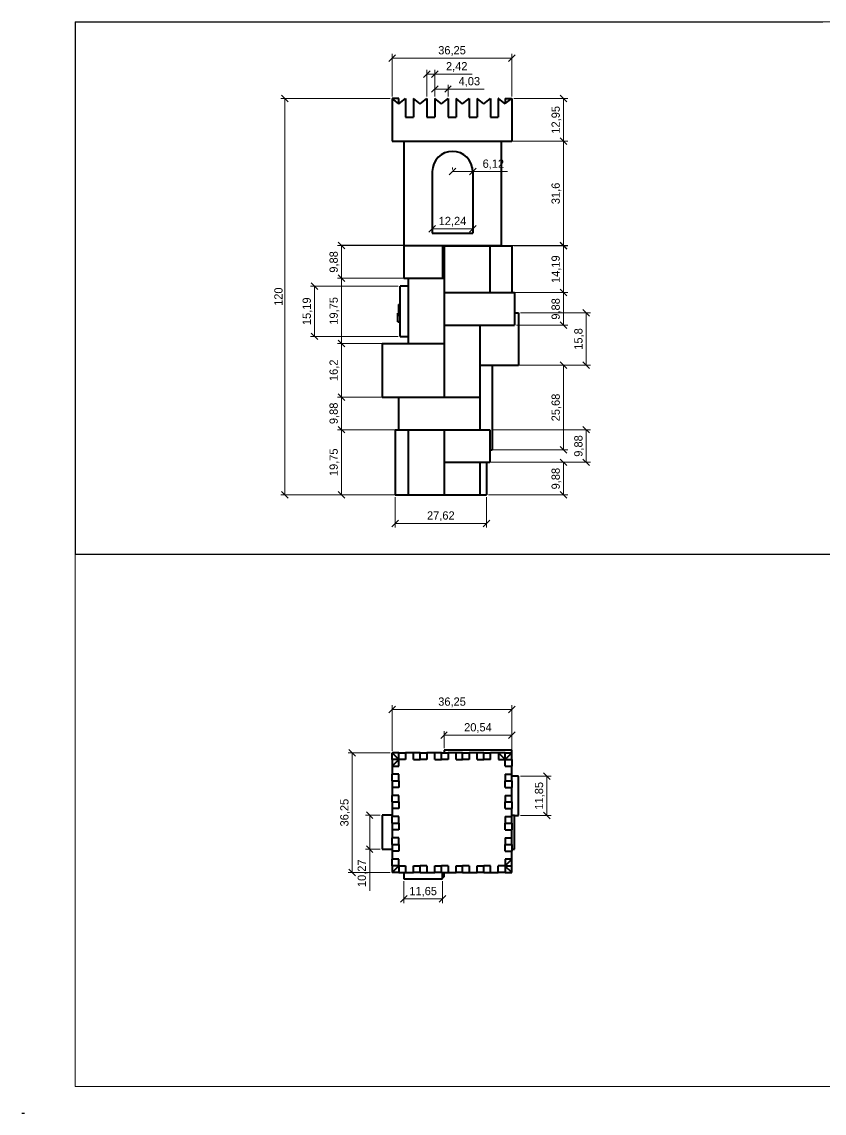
# Model space of a CAD drawing. Header units: millimetres. Extents: x 36 to 506, y 45 to 375.
# Drawn here: x 35.8 to 278.7, y 45.2 to 375.4 of the extents above; entities that cross this region are included whole.
import ezdxf

# ---------------------------------------------------------------- set-up
doc = ezdxf.new("R2010")
doc.units = ezdxf.units.MM
doc.layers.add('misure', color=2, linetype='Continuous', plot=False)
doc.layers.add('几何', color=7, linetype='Continuous')
doc.layers.add('边界', color=7, linetype='Continuous')
doc.dimstyles.new('副本 ISO-25', dxfattribs={"dimtxt": 2.5, "dimasz": 2, "dimexe": 1.25, "dimexo": 0.625, "dimgap": 0.7, "dimtad": 1, "dimrnd": 0.01, "dimtxsty": 'Standard', "dimblk": 'OBLIQUE', "dimcen": 2.5, "dimazin": 0, "dimtfac": 1, "dimtmove": 0, "dimatfit": 3, "dimfxl": 1, "dimfrac": 2, "dimlwd": 15, "dimlwe": 15, "dimarcsym": 0})

# ---------------------------------------------------------------- blocks, each defined once
blk = doc.blocks.new('_Oblique')
at = {"color": 0, "linetype": 'ByBlock', "lineweight": -2}
blk.add_line((-0.5, -0.5), (0.5, 0.5), dxfattribs=at)
blk = doc.blocks.new('*D9')
at = {"layer": 'Defpoints', "color": 0, "transparency": 16777216}
for p in [(184.15, 352.26), (184.15, 339.31), (199.79, 339.31)]:
    blk.add_point(p, dxfattribs=at)
at = {"layer": 'misure', "color": 0, "lineweight": 15, "transparency": 16777216}
for p, q in [((184.78, 352.26), (201.04, 352.26)), ((199.79, 352.26), (199.79, 339.31)), ((184.78, 339.31), (201.04, 339.31))]:
    blk.add_line(p, q, dxfattribs=at)
at = {"layer": 'misure', "color": 0, "lineweight": 15, "transparency": 16777216, "xscale": 2, "yscale": 2, "zscale": 2}
for p, rotation in [((199.79, 352.26), 90), ((199.79, 339.31), 270)]:
    blk.add_blockref('_Oblique', p, dxfattribs=dict(at, rotation=rotation))
at = {"layer": 'misure', "color": 0, "transparency": 16777216, "insert": (197.63, 345.78), "char_height": 2.5, "attachment_point": 5, "rotation": 90}
blk.add_mtext('12,95', dxfattribs=at)
blk = doc.blocks.new('*D10')
at = {"layer": 'Defpoints', "color": 0, "transparency": 16777216}
for p in [(180.89, 339.31), (180.89, 307.71), (199.79, 307.71)]:
    blk.add_point(p, dxfattribs=at)
at = {"layer": 'misure', "color": 0, "lineweight": 15, "transparency": 16777216}
for p, q in [((181.52, 339.31), (201.04, 339.31)), ((199.79, 339.31), (199.79, 307.71)), ((181.52, 307.71), (201.04, 307.71))]:
    blk.add_line(p, q, dxfattribs=at)
at = {"layer": 'misure', "color": 0, "lineweight": 15, "transparency": 16777216, "xscale": 2, "yscale": 2, "zscale": 2}
for p, rotation in [((199.79, 339.31), 90), ((199.79, 307.71), 270)]:
    blk.add_blockref('_Oblique', p, dxfattribs=dict(at, rotation=rotation))
at = {"layer": 'misure', "color": 0, "transparency": 16777216, "insert": (197.63, 323.51), "char_height": 2.5, "attachment_point": 5, "rotation": 90}
blk.add_mtext('31,6', dxfattribs=at)
blk = doc.blocks.new('*D11')
at = {"layer": 'Defpoints', "color": 0, "transparency": 16777216}
for p in [(184.15, 307.68), (184.15, 293.49), (199.79, 293.49)]:
    blk.add_point(p, dxfattribs=at)
at = {"layer": 'misure', "color": 0, "lineweight": 15, "transparency": 16777216}
for p, q in [((184.78, 307.68), (201.04, 307.68)), ((199.79, 307.68), (199.79, 293.49)), ((184.78, 293.49), (201.04, 293.49))]:
    blk.add_line(p, q, dxfattribs=at)
at = {"layer": 'misure', "color": 0, "lineweight": 15, "transparency": 16777216, "xscale": 2, "yscale": 2, "zscale": 2}
for p, rotation in [((199.79, 307.68), 90), ((199.79, 293.49), 270)]:
    blk.add_blockref('_Oblique', p, dxfattribs=dict(at, rotation=rotation))
at = {"layer": 'misure', "color": 0, "transparency": 16777216, "insert": (197.63, 300.58), "char_height": 2.5, "attachment_point": 5, "rotation": 90}
blk.add_mtext('14,19', dxfattribs=at)
blk = doc.blocks.new('*D13')
at = {"layer": 'Defpoints', "color": 0, "transparency": 16777216}
for p in [(184.94, 293.49), (184.94, 283.61), (199.79, 283.61)]:
    blk.add_point(p, dxfattribs=at)
at = {"layer": 'misure', "color": 0, "lineweight": 15, "transparency": 16777216}
for p, q in [((185.57, 293.49), (201.04, 293.49)), ((199.79, 293.49), (199.79, 283.61)), ((185.57, 283.61), (201.04, 283.61))]:
    blk.add_line(p, q, dxfattribs=at)
at = {"layer": 'misure', "color": 0, "lineweight": 15, "transparency": 16777216, "xscale": 2, "yscale": 2, "zscale": 2}
for p, rotation in [((199.79, 293.49), 90), ((199.79, 283.61), 270)]:
    blk.add_blockref('_Oblique', p, dxfattribs=dict(at, rotation=rotation))
at = {"layer": 'misure', "color": 0, "transparency": 16777216, "insert": (197.63, 288.55), "char_height": 2.5, "attachment_point": 5, "rotation": 90}
blk.add_mtext('9,88', dxfattribs=at)
blk = doc.blocks.new('*D14')
at = {"layer": 'Defpoints', "color": 0, "transparency": 16777216}
for p in [(186.13, 287.36), (186.13, 271.56), (206.67, 271.56)]:
    blk.add_point(p, dxfattribs=at)
at = {"layer": 'misure', "color": 0, "lineweight": 15, "transparency": 16777216}
for p, q in [((186.75, 287.36), (207.92, 287.36)), ((206.67, 287.36), (206.67, 271.56)), ((186.75, 271.56), (207.92, 271.56))]:
    blk.add_line(p, q, dxfattribs=at)
at = {"layer": 'misure', "color": 0, "lineweight": 15, "transparency": 16777216, "xscale": 2, "yscale": 2, "zscale": 2}
for p, rotation in [((206.67, 287.36), 90), ((206.67, 271.56), 270)]:
    blk.add_blockref('_Oblique', p, dxfattribs=dict(at, rotation=rotation))
at = {"layer": 'misure', "color": 0, "transparency": 16777216, "insert": (204.51, 279.46), "char_height": 2.5, "attachment_point": 5, "rotation": 90}
blk.add_mtext('15,8', dxfattribs=at)
blk = doc.blocks.new('*D15')
at = {"layer": 'Defpoints', "color": 0, "transparency": 16777216}
for p in [(178.23, 271.56), (177.44, 245.88), (199.79, 245.88)]:
    blk.add_point(p, dxfattribs=at)
at = {"layer": 'misure', "color": 0, "lineweight": 15, "transparency": 16777216}
for p, q in [((178.85, 271.56), (201.04, 271.56)), ((199.79, 271.56), (199.79, 245.88)), ((178.06, 245.88), (201.04, 245.88))]:
    blk.add_line(p, q, dxfattribs=at)
at = {"layer": 'misure', "color": 0, "lineweight": 15, "transparency": 16777216, "xscale": 2, "yscale": 2, "zscale": 2}
for p, rotation in [((199.79, 271.56), 90), ((199.79, 245.88), 270)]:
    blk.add_blockref('_Oblique', p, dxfattribs=dict(at, rotation=rotation))
at = {"layer": 'misure', "color": 0, "transparency": 16777216, "insert": (197.63, 258.72), "char_height": 2.5, "attachment_point": 5, "rotation": 90}
blk.add_mtext('25,68', dxfattribs=at)
blk = doc.blocks.new('*D16')
at = {"layer": 'Defpoints', "color": 0, "transparency": 16777216}
for p in [(177.44, 252.01), (177.44, 242.13), (206.67, 242.13)]:
    blk.add_point(p, dxfattribs=at)
at = {"layer": 'misure', "color": 0, "lineweight": 15, "transparency": 16777216}
for p, q in [((178.06, 252.01), (207.92, 252.01)), ((206.67, 252.01), (206.67, 242.13)), ((178.06, 242.13), (207.92, 242.13))]:
    blk.add_line(p, q, dxfattribs=at)
at = {"layer": 'misure', "color": 0, "lineweight": 15, "transparency": 16777216, "xscale": 2, "yscale": 2, "zscale": 2}
for p, rotation in [((206.67, 252.01), 90), ((206.67, 242.13), 270)]:
    blk.add_blockref('_Oblique', p, dxfattribs=dict(at, rotation=rotation))
at = {"layer": 'misure', "color": 0, "transparency": 16777216, "insert": (204.51, 247.07), "char_height": 2.5, "attachment_point": 5, "rotation": 90}
blk.add_mtext('9,88', dxfattribs=at)
blk = doc.blocks.new('*D17')
at = {"layer": 'Defpoints', "color": 0, "transparency": 16777216}
for p in [(176.45, 242.13), (176.45, 232.26), (199.79, 232.26)]:
    blk.add_point(p, dxfattribs=at)
at = {"layer": 'misure', "color": 0, "lineweight": 15, "transparency": 16777216}
for p, q in [((177.07, 242.13), (201.04, 242.13)), ((199.79, 242.13), (199.79, 232.26)), ((177.07, 232.26), (201.04, 232.26))]:
    blk.add_line(p, q, dxfattribs=at)
at = {"layer": 'misure', "color": 0, "lineweight": 15, "transparency": 16777216, "xscale": 2, "yscale": 2, "zscale": 2}
for p, rotation in [((199.79, 242.13), 90), ((199.79, 232.26), 270)]:
    blk.add_blockref('_Oblique', p, dxfattribs=dict(at, rotation=rotation))
at = {"layer": 'misure', "color": 0, "transparency": 16777216, "insert": (197.63, 237.19), "char_height": 2.5, "attachment_point": 5, "rotation": 90}
blk.add_mtext('9,88', dxfattribs=at)
blk = doc.blocks.new('*D19')
at = {"layer": 'Defpoints', "color": 0, "transparency": 16777216}
for p in [(148.83, 232.26), (176.45, 232.26), (176.45, 223.65)]:
    blk.add_point(p, dxfattribs=at)
at = {"layer": 'misure', "color": 0, "lineweight": 15, "transparency": 16777216}
for p, q in [((148.83, 231.63), (148.83, 222.4)), ((176.45, 231.63), (176.45, 222.4)), ((148.83, 223.65), (176.45, 223.65))]:
    blk.add_line(p, q, dxfattribs=at)
at = {"layer": 'misure', "color": 0, "lineweight": 15, "transparency": 16777216, "xscale": 2, "yscale": 2, "zscale": 2, "rotation": 180}
blk.add_blockref('_Oblique', (148.83, 223.65), dxfattribs=at)
at = {"layer": 'misure', "color": 0, "lineweight": 15, "transparency": 16777216, "xscale": 2, "yscale": 2, "zscale": 2}
blk.add_blockref('_Oblique', (176.45, 223.65), dxfattribs=at)
at = {"layer": 'misure', "color": 0, "transparency": 16777216, "insert": (162.64, 225.81), "char_height": 2.5, "attachment_point": 5}
blk.add_mtext('27,62', dxfattribs=at)
blk = doc.blocks.new('*D20')
at = {"layer": 'Defpoints', "color": 0, "transparency": 16777216}
for p in [(160.06, 311.44), (172.3, 312.78), (172.3, 311.44)]:
    blk.add_point(p, dxfattribs=at)
at = {"layer": 'misure', "color": 0, "lineweight": 15, "transparency": 16777216}
for p, q in [((160.06, 312.07), (160.06, 314.03)), ((172.3, 312.07), (172.3, 314.03)), ((160.06, 312.78), (172.3, 312.78))]:
    blk.add_line(p, q, dxfattribs=at)
at = {"layer": 'misure', "color": 0, "lineweight": 15, "transparency": 16777216, "xscale": 2, "yscale": 2, "zscale": 2, "rotation": 180}
blk.add_blockref('_Oblique', (160.06, 312.78), dxfattribs=at)
at = {"layer": 'misure', "color": 0, "lineweight": 15, "transparency": 16777216, "xscale": 2, "yscale": 2, "zscale": 2}
blk.add_blockref('_Oblique', (172.3, 312.78), dxfattribs=at)
at = {"layer": 'misure', "color": 0, "transparency": 16777216, "insert": (166.18, 314.94), "char_height": 2.5, "attachment_point": 5}
blk.add_mtext('12,24', dxfattribs=at)
blk = doc.blocks.new('*D21')
at = {"layer": 'Defpoints', "color": 0, "transparency": 16777216}
for p in [(166.18, 330.12), (172.3, 330.12), (172.3, 330.12)]:
    blk.add_point(p, dxfattribs=at)
at = {"layer": 'misure', "color": 0, "lineweight": 15, "transparency": 16777216}
for p, q in [((166.18, 330.75), (166.18, 331.37)), ((172.3, 330.75), (172.3, 331.37)), ((166.18, 330.12), (172.3, 330.12)), ((172.3, 330.12), (182.78, 330.12))]:
    blk.add_line(p, q, dxfattribs=at)
at = {"layer": 'misure', "color": 0, "lineweight": 15, "transparency": 16777216, "xscale": 2, "yscale": 2, "zscale": 2, "rotation": 180}
blk.add_blockref('_Oblique', (166.18, 330.12), dxfattribs=at)
at = {"layer": 'misure', "color": 0, "lineweight": 15, "transparency": 16777216, "xscale": 2, "yscale": 2, "zscale": 2}
blk.add_blockref('_Oblique', (172.3, 330.12), dxfattribs=at)
at = {"layer": 'misure', "color": 0, "transparency": 16777216, "insert": (178.54, 332.28), "char_height": 2.5, "attachment_point": 5}
blk.add_mtext('6,12', dxfattribs=at)
blk = doc.blocks.new('*D22')
at = {"layer": 'Defpoints', "color": 0, "transparency": 16777216}
for p in [(151.46, 307.71), (132.59, 297.83), (151.46, 297.83)]:
    blk.add_point(p, dxfattribs=at)
at = {"layer": 'misure', "color": 0, "lineweight": 15, "transparency": 16777216}
for p, q in [((150.84, 307.71), (131.34, 307.71)), ((132.59, 307.71), (132.59, 297.83)), ((150.84, 297.83), (131.34, 297.83))]:
    blk.add_line(p, q, dxfattribs=at)
at = {"layer": 'misure', "color": 0, "lineweight": 15, "transparency": 16777216, "xscale": 2, "yscale": 2, "zscale": 2}
for p, rotation in [((132.59, 307.71), 90), ((132.59, 297.83), 270)]:
    blk.add_blockref('_Oblique', p, dxfattribs=dict(at, rotation=rotation))
at = {"layer": 'misure', "color": 0, "transparency": 16777216, "insert": (130.43, 302.77), "char_height": 2.5, "attachment_point": 5, "rotation": 90}
blk.add_mtext('9,88', dxfattribs=at)
blk = doc.blocks.new('*D23')
at = {"layer": 'Defpoints', "color": 0, "transparency": 16777216}
for p in [(152.75, 297.83), (132.59, 278.08), (152.75, 278.08)]:
    blk.add_point(p, dxfattribs=at)
at = {"layer": 'misure', "color": 0, "lineweight": 15, "transparency": 16777216}
for p, q in [((152.12, 297.83), (131.34, 297.83)), ((132.59, 297.83), (132.59, 278.08)), ((152.12, 278.08), (131.34, 278.08))]:
    blk.add_line(p, q, dxfattribs=at)
at = {"layer": 'misure', "color": 0, "lineweight": 15, "transparency": 16777216, "xscale": 2, "yscale": 2, "zscale": 2}
for p, rotation in [((132.59, 297.83), 90), ((132.59, 278.08), 270)]:
    blk.add_blockref('_Oblique', p, dxfattribs=dict(at, rotation=rotation))
at = {"layer": 'misure', "color": 0, "transparency": 16777216, "insert": (130.43, 287.96), "char_height": 2.5, "attachment_point": 5, "rotation": 90}
blk.add_mtext('19,75', dxfattribs=at)
blk = doc.blocks.new('*D24')
at = {"layer": 'Defpoints', "color": 0, "transparency": 16777216}
for p in [(150.38, 295.44), (124.44, 280.25), (150.38, 280.25)]:
    blk.add_point(p, dxfattribs=at)
at = {"layer": 'misure', "color": 0, "lineweight": 15, "transparency": 16777216}
for p, q in [((149.75, 295.44), (123.19, 295.44)), ((124.44, 295.44), (124.44, 280.25)), ((149.75, 280.25), (123.19, 280.25))]:
    blk.add_line(p, q, dxfattribs=at)
at = {"layer": 'misure', "color": 0, "lineweight": 15, "transparency": 16777216, "xscale": 2, "yscale": 2, "zscale": 2}
for p, rotation in [((124.44, 295.44), 90), ((124.44, 280.25), 270)]:
    blk.add_blockref('_Oblique', p, dxfattribs=dict(at, rotation=rotation))
at = {"layer": 'misure', "color": 0, "transparency": 16777216, "insert": (122.28, 287.85), "char_height": 2.5, "attachment_point": 5, "rotation": 90}
blk.add_mtext('15,19', dxfattribs=at)
blk = doc.blocks.new('*D25')
at = {"layer": 'Defpoints', "color": 0, "transparency": 16777216}
for p in [(144.88, 278.08), (132.59, 261.88), (144.88, 261.88)]:
    blk.add_point(p, dxfattribs=at)
at = {"layer": 'misure', "color": 0, "lineweight": 15, "transparency": 16777216}
for p, q in [((144.25, 278.08), (131.34, 278.08)), ((132.59, 278.08), (132.59, 261.88)), ((144.25, 261.88), (131.34, 261.88))]:
    blk.add_line(p, q, dxfattribs=at)
at = {"layer": 'misure', "color": 0, "lineweight": 15, "transparency": 16777216, "xscale": 2, "yscale": 2, "zscale": 2}
for p, rotation in [((132.59, 278.08), 90), ((132.59, 261.88), 270)]:
    blk.add_blockref('_Oblique', p, dxfattribs=dict(at, rotation=rotation))
at = {"layer": 'misure', "color": 0, "transparency": 16777216, "insert": (130.43, 269.98), "char_height": 2.5, "attachment_point": 5, "rotation": 90}
blk.add_mtext('16,2', dxfattribs=at)
blk = doc.blocks.new('*D26')
at = {"layer": 'Defpoints', "color": 0, "transparency": 16777216}
for p in [(149.78, 261.88), (132.59, 252.01), (149.78, 252.01)]:
    blk.add_point(p, dxfattribs=at)
at = {"layer": 'misure', "color": 0, "lineweight": 15, "transparency": 16777216}
for p, q in [((149.16, 261.88), (131.34, 261.88)), ((132.59, 261.88), (132.59, 252.01)), ((149.16, 252.01), (131.34, 252.01))]:
    blk.add_line(p, q, dxfattribs=at)
at = {"layer": 'misure', "color": 0, "lineweight": 15, "transparency": 16777216, "xscale": 2, "yscale": 2, "zscale": 2}
for p, rotation in [((132.59, 261.88), 90), ((132.59, 252.01), 270)]:
    blk.add_blockref('_Oblique', p, dxfattribs=dict(at, rotation=rotation))
at = {"layer": 'misure', "color": 0, "transparency": 16777216, "insert": (130.43, 256.95), "char_height": 2.5, "attachment_point": 5, "rotation": 90}
blk.add_mtext('9,88', dxfattribs=at)
blk = doc.blocks.new('*D27')
at = {"layer": 'Defpoints', "color": 0, "transparency": 16777216}
for p in [(149.78, 252.01), (132.59, 232.26), (149.78, 232.26)]:
    blk.add_point(p, dxfattribs=at)
at = {"layer": 'misure', "color": 0, "lineweight": 15, "transparency": 16777216}
for p, q in [((149.16, 252.01), (131.34, 252.01)), ((132.59, 252.01), (132.59, 232.26)), ((149.16, 232.26), (131.34, 232.26))]:
    blk.add_line(p, q, dxfattribs=at)
at = {"layer": 'misure', "color": 0, "lineweight": 15, "transparency": 16777216, "xscale": 2, "yscale": 2, "zscale": 2}
for p, rotation in [((132.59, 252.01), 90), ((132.59, 232.26), 270)]:
    blk.add_blockref('_Oblique', p, dxfattribs=dict(at, rotation=rotation))
at = {"layer": 'misure', "color": 0, "transparency": 16777216, "insert": (130.43, 242.13), "char_height": 2.5, "attachment_point": 5, "rotation": 90}
blk.add_mtext('19,75', dxfattribs=at)
blk = doc.blocks.new('*D28')
at = {"layer": 'Defpoints', "color": 0, "transparency": 16777216}
for p in [(147.9, 352.26), (115.46, 232.26), (147.9, 232.26)]:
    blk.add_point(p, dxfattribs=at)
at = {"layer": 'misure', "color": 0, "lineweight": 15, "transparency": 16777216}
for p, q in [((147.28, 352.26), (114.21, 352.26)), ((115.46, 352.26), (115.46, 232.26)), ((147.28, 232.26), (114.21, 232.26))]:
    blk.add_line(p, q, dxfattribs=at)
at = {"layer": 'misure', "color": 0, "lineweight": 15, "transparency": 16777216, "xscale": 2, "yscale": 2, "zscale": 2}
for p, rotation in [((115.46, 352.26), 90), ((115.46, 232.26), 270)]:
    blk.add_blockref('_Oblique', p, dxfattribs=dict(at, rotation=rotation))
at = {"layer": 'misure', "color": 0, "transparency": 16777216, "insert": (113.51, 292.26), "char_height": 2.5, "attachment_point": 5, "rotation": 90}
blk.add_mtext('120', dxfattribs=at)
blk = doc.blocks.new('*D29')
at = {"layer": 'Defpoints', "color": 0, "transparency": 16777216}
for p in [(184.15, 364.45), (147.9, 352.26), (184.15, 352.26)]:
    blk.add_point(p, dxfattribs=at)
at = {"layer": 'misure', "color": 0, "lineweight": 15, "transparency": 16777216}
for p, q in [((147.9, 352.88), (147.9, 365.7)), ((147.9, 364.45), (184.15, 364.45)), ((184.15, 352.88), (184.15, 365.7))]:
    blk.add_line(p, q, dxfattribs=at)
at = {"layer": 'misure', "color": 0, "lineweight": 15, "transparency": 16777216, "xscale": 2, "yscale": 2, "zscale": 2, "rotation": 180}
blk.add_blockref('_Oblique', (147.9, 364.45), dxfattribs=at)
at = {"layer": 'misure', "color": 0, "lineweight": 15, "transparency": 16777216, "xscale": 2, "yscale": 2, "zscale": 2}
blk.add_blockref('_Oblique', (184.15, 364.45), dxfattribs=at)
at = {"layer": 'misure', "color": 0, "transparency": 16777216, "insert": (166.03, 366.61), "char_height": 2.5, "attachment_point": 5}
blk.add_mtext('36,25', dxfattribs=at)
blk = doc.blocks.new('*D30')
at = {"layer": 'Defpoints', "color": 0, "transparency": 16777216}
for p in [(160.79, 359.61), (158.37, 352.26), (160.79, 352.26)]:
    blk.add_point(p, dxfattribs=at)
at = {"layer": 'misure', "color": 0, "lineweight": 15, "transparency": 16777216}
for p, q in [((158.37, 352.88), (158.37, 360.86)), ((160.79, 352.88), (160.79, 360.86)), ((158.37, 359.61), (160.79, 359.61)), ((160.79, 359.61), (172.11, 359.61))]:
    blk.add_line(p, q, dxfattribs=at)
at = {"layer": 'misure', "color": 0, "lineweight": 15, "transparency": 16777216, "xscale": 2, "yscale": 2, "zscale": 2, "rotation": 180}
blk.add_blockref('_Oblique', (158.37, 359.61), dxfattribs=at)
at = {"layer": 'misure', "color": 0, "lineweight": 15, "transparency": 16777216, "xscale": 2, "yscale": 2, "zscale": 2}
blk.add_blockref('_Oblique', (160.79, 359.61), dxfattribs=at)
at = {"layer": 'misure', "color": 0, "transparency": 16777216, "insert": (167.45, 361.77), "char_height": 2.5, "attachment_point": 5}
blk.add_mtext('2,42', dxfattribs=at)
blk = doc.blocks.new('*D31')
at = {"layer": 'Defpoints', "color": 0, "transparency": 16777216}
for p in [(164.82, 355.1), (160.79, 352.26), (164.82, 352.26)]:
    blk.add_point(p, dxfattribs=at)
at = {"layer": 'misure', "color": 0, "lineweight": 15, "transparency": 16777216}
for p, q in [((160.79, 352.88), (160.79, 356.35)), ((160.79, 355.1), (164.82, 355.1)), ((164.82, 352.88), (164.82, 356.35)), ((164.82, 355.1), (175.72, 355.1))]:
    blk.add_line(p, q, dxfattribs=at)
at = {"layer": 'misure', "color": 0, "lineweight": 15, "transparency": 16777216, "xscale": 2, "yscale": 2, "zscale": 2, "rotation": 180}
blk.add_blockref('_Oblique', (160.79, 355.1), dxfattribs=at)
at = {"layer": 'misure', "color": 0, "lineweight": 15, "transparency": 16777216, "xscale": 2, "yscale": 2, "zscale": 2}
blk.add_blockref('_Oblique', (164.82, 355.1), dxfattribs=at)
at = {"layer": 'misure', "color": 0, "transparency": 16777216, "insert": (171.27, 357.25), "char_height": 2.5, "attachment_point": 5}
blk.add_mtext('4,03', dxfattribs=at)
blk = doc.blocks.new('*D47')
at = {"layer": 'Defpoints', "color": 0, "transparency": 16777216}
for p in [(184.15, 167.34), (147.9, 154.24), (184.15, 154.24)]:
    blk.add_point(p, dxfattribs=at)
at = {"layer": 'misure', "color": 0, "lineweight": 15, "transparency": 16777216}
for p, q in [((147.9, 154.86), (147.9, 168.59)), ((184.15, 154.86), (184.15, 168.59)), ((147.9, 167.34), (184.15, 167.34))]:
    blk.add_line(p, q, dxfattribs=at)
at = {"layer": 'misure', "color": 0, "lineweight": 15, "transparency": 16777216, "xscale": 2, "yscale": 2, "zscale": 2, "rotation": 180}
blk.add_blockref('_Oblique', (147.9, 167.34), dxfattribs=at)
at = {"layer": 'misure', "color": 0, "lineweight": 15, "transparency": 16777216, "xscale": 2, "yscale": 2, "zscale": 2}
blk.add_blockref('_Oblique', (184.15, 167.34), dxfattribs=at)
at = {"layer": 'misure', "color": 0, "transparency": 16777216, "insert": (166.03, 169.49), "char_height": 2.5, "attachment_point": 5}
blk.add_mtext('36,25', dxfattribs=at)
blk = doc.blocks.new('*D48')
at = {"layer": 'Defpoints', "color": 0, "transparency": 16777216}
for p in [(184.15, 159.56), (163.61, 155.04), (184.15, 155.04)]:
    blk.add_point(p, dxfattribs=at)
at = {"layer": 'misure', "color": 0, "lineweight": 15, "transparency": 16777216}
for p, q in [((163.61, 155.67), (163.61, 160.81)), ((163.61, 159.56), (184.15, 159.56)), ((184.15, 155.67), (184.15, 160.81))]:
    blk.add_line(p, q, dxfattribs=at)
at = {"layer": 'misure', "color": 0, "lineweight": 15, "transparency": 16777216, "xscale": 2, "yscale": 2, "zscale": 2, "rotation": 180}
blk.add_blockref('_Oblique', (163.61, 159.56), dxfattribs=at)
at = {"layer": 'misure', "color": 0, "lineweight": 15, "transparency": 16777216, "xscale": 2, "yscale": 2, "zscale": 2}
blk.add_blockref('_Oblique', (184.15, 159.56), dxfattribs=at)
at = {"layer": 'misure', "color": 0, "transparency": 16777216, "insert": (173.88, 161.72), "char_height": 2.5, "attachment_point": 5}
blk.add_mtext('20,54', dxfattribs=at)
blk = doc.blocks.new('*D49')
at = {"layer": 'Defpoints', "color": 0, "transparency": 16777216}
for p in [(147.9, 154.24), (135.82, 117.99), (147.9, 117.99)]:
    blk.add_point(p, dxfattribs=at)
at = {"layer": 'misure', "color": 0, "lineweight": 15, "transparency": 16777216}
for p, q in [((147.28, 154.24), (134.57, 154.24)), ((135.82, 154.24), (135.82, 117.99)), ((147.28, 117.99), (134.57, 117.99))]:
    blk.add_line(p, q, dxfattribs=at)
at = {"layer": 'misure', "color": 0, "lineweight": 15, "transparency": 16777216, "xscale": 2, "yscale": 2, "zscale": 2}
for p, rotation in [((135.82, 154.24), 90), ((135.82, 117.99), 270)]:
    blk.add_blockref('_Oblique', p, dxfattribs=dict(at, rotation=rotation))
at = {"layer": 'misure', "color": 0, "transparency": 16777216, "insert": (133.67, 136.11), "char_height": 2.5, "attachment_point": 5, "rotation": 90}
blk.add_mtext('36,25', dxfattribs=at)
blk = doc.blocks.new('*D50')
at = {"layer": 'Defpoints', "color": 0, "transparency": 16777216}
for p in [(144.88, 135.32), (141.11, 125.05), (144.88, 125.05)]:
    blk.add_point(p, dxfattribs=at)
at = {"layer": 'misure', "color": 0, "lineweight": 15, "transparency": 16777216}
for p, q in [((144.25, 135.32), (139.86, 135.32)), ((141.11, 135.32), (141.11, 125.05)), ((144.25, 125.05), (139.86, 125.05)), ((141.11, 125.05), (141.11, 112.49))]:
    blk.add_line(p, q, dxfattribs=at)
at = {"layer": 'misure', "color": 0, "lineweight": 15, "transparency": 16777216, "xscale": 2, "yscale": 2, "zscale": 2}
for p, rotation in [((141.11, 135.32), 90), ((141.11, 125.05), 270)]:
    blk.add_blockref('_Oblique', p, dxfattribs=dict(at, rotation=rotation))
at = {"layer": 'misure', "color": 0, "transparency": 16777216, "insert": (138.95, 117.77), "char_height": 2.5, "attachment_point": 5, "rotation": 90}
blk.add_mtext('10,27', dxfattribs=at)
blk = doc.blocks.new('*D51')
at = {"layer": 'Defpoints', "color": 0, "transparency": 16777216}
for p in [(151.46, 116.03), (163.12, 116.03), (163.12, 109.99)]:
    blk.add_point(p, dxfattribs=at)
at = {"layer": 'misure', "color": 0, "lineweight": 15, "transparency": 16777216}
for p, q in [((151.46, 115.41), (151.46, 108.74)), ((163.12, 115.41), (163.12, 108.74)), ((151.46, 109.99), (163.12, 109.99))]:
    blk.add_line(p, q, dxfattribs=at)
at = {"layer": 'misure', "color": 0, "lineweight": 15, "transparency": 16777216, "xscale": 2, "yscale": 2, "zscale": 2, "rotation": 180}
blk.add_blockref('_Oblique', (151.46, 109.99), dxfattribs=at)
at = {"layer": 'misure', "color": 0, "lineweight": 15, "transparency": 16777216, "xscale": 2, "yscale": 2, "zscale": 2}
blk.add_blockref('_Oblique', (163.12, 109.99), dxfattribs=at)
at = {"layer": 'misure', "color": 0, "transparency": 16777216, "insert": (157.29, 112.15), "char_height": 2.5, "attachment_point": 5}
blk.add_mtext('11,65', dxfattribs=at)
blk = doc.blocks.new('*D52')
at = {"layer": 'Defpoints', "color": 0, "transparency": 16777216}
for p in [(186.13, 147.14), (186.13, 135.29), (194.75, 135.29)]:
    blk.add_point(p, dxfattribs=at)
at = {"layer": 'misure', "color": 0, "lineweight": 15, "transparency": 16777216}
for p, q in [((186.75, 147.14), (196, 147.14)), ((194.75, 147.14), (194.75, 135.29)), ((186.75, 135.29), (196, 135.29))]:
    blk.add_line(p, q, dxfattribs=at)
at = {"layer": 'misure', "color": 0, "lineweight": 15, "transparency": 16777216, "xscale": 2, "yscale": 2, "zscale": 2}
for p, rotation in [((194.75, 147.14), 90), ((194.75, 135.29), 270)]:
    blk.add_blockref('_Oblique', p, dxfattribs=dict(at, rotation=rotation))
at = {"layer": 'misure', "color": 0, "transparency": 16777216, "insert": (192.59, 141.22), "char_height": 2.5, "attachment_point": 5, "rotation": 90}
blk.add_mtext('11,85', dxfattribs=at)

msp = doc.modelspace()

# ---------------------------------------------------------------- linework, layer by layer
msp.add_open_spline([(35.81, 45.165), (36.079, 45.165), (36.347, 45.165), (36.616, 45.165)], degree=3)
at = {"layer": 'misure'}
msp.add_line((151.463, 307.707), (132.593, 307.707), dxfattribs=at)
at = {"layer": '几何', "linetype": 'Continuous', "lineweight": 40}
for p, q in [((147.903, 352.256), (147.903, 339.309)), ((149.916, 352.256), (147.903, 352.256)), ((149.916, 350.645), (147.903, 352.256)), ((149.916, 350.645), (151.93, 352.256)), ((149.916, 350.645), (149.916, 352.256)), ((151.93, 352.256), (151.93, 346.617)), ((156.361, 350.645), (154.347, 352.256)), ((154.347, 352.256), (154.347, 346.617)), ((156.361, 350.645), (158.375, 352.256)), ((158.375, 352.256), (158.375, 346.617)), ((160.791, 352.256), (160.791, 346.617)), ((162.805, 350.645), (160.791, 352.256)), ((162.805, 350.645), (164.819, 352.256)), ((164.819, 352.256), (164.819, 346.617)), ((167.236, 352.256), (167.236, 346.617)), ((169.249, 350.645), (167.236, 352.256)), ((169.249, 350.645), (171.263, 352.256)), ((171.263, 352.256), (171.263, 346.617)), ((175.694, 350.645), (173.68, 352.256)), ((173.68, 352.256), (173.68, 346.617)), ((175.694, 350.645), (177.708, 352.256)), ((177.708, 352.256), (177.708, 346.617)), ((180.124, 352.193), (180.044, 352.256)), ((180.044, 352.256), (180.044, 346.617)), ((180.124, 352.256), (180.124, 352.193)), ((182.118, 350.661), (180.124, 352.256)), ((182.098, 350.645), (180.124, 352.193)), ((182.098, 350.645), (182.118, 350.661)), ((182.118, 350.661), (182.138, 350.676)), ((182.138, 350.676), (184.152, 352.256)), ((182.138, 352.256), (182.138, 350.676)), ((182.138, 352.256), (184.152, 352.256)), ((184.152, 352.256), (184.152, 339.309)), ((151.93, 346.617), (154.347, 346.617)), ((158.375, 346.617), (160.791, 346.617)), ((164.819, 346.617), (167.236, 346.617)), ((171.263, 346.617), (173.68, 346.617)), ((177.708, 346.617), (180.044, 346.617)), ((147.903, 339.309), (151.463, 339.309)), ((151.463, 339.309), (180.893, 339.309)), ((151.463, 339.309), (151.463, 307.707)), ((180.893, 339.309), (180.893, 307.707)), ((180.893, 339.309), (184.152, 339.309)), ((160.057, 330.122), (160.057, 311.441)), ((172.299, 330.122), (172.299, 311.441)), ((160.057, 311.441), (172.299, 311.441)), ((151.463, 307.707), (163.116, 307.707)), ((151.463, 307.707), (151.463, 297.831)), ((163.116, 307.707), (163.116, 297.831)), ((163.116, 307.707), (180.893, 307.707)), ((163.61, 307.678), (163.61, 307.634)), ((163.61, 307.678), (184.152, 307.678)), ((163.61, 307.634), (177.436, 307.634)), ((163.61, 307.634), (163.61, 297.831)), ((177.436, 307.634), (177.436, 293.486)), ((184.152, 307.678), (184.152, 293.486)), ((151.463, 297.831), (152.747, 297.831)), ((152.747, 297.831), (152.747, 295.445)), ((152.747, 297.831), (163.116, 297.831)), ((163.116, 297.831), (163.61, 297.831)), ((163.61, 297.831), (163.61, 293.486)), ((152.747, 295.445), (150.377, 295.445)), ((150.377, 289.93), (150.377, 295.445)), ((152.747, 295.445), (152.747, 280.252)), ((163.61, 293.486), (177.436, 293.486)), ((163.61, 293.486), (163.61, 283.61)), ((177.436, 293.486), (184.152, 293.486)), ((184.152, 293.486), (184.942, 293.486)), ((184.942, 293.486), (184.942, 287.363)), ((149.784, 289.93), (150.377, 289.93)), ((149.784, 289.93), (149.784, 289.833)), ((149.784, 289.833), (149.784, 287.266)), ((149.784, 289.833), (150.377, 289.833)), ((150.377, 289.834), (150.377, 289.93)), ((150.377, 287.266), (150.377, 289.834)), ((184.942, 287.363), (184.942, 283.61)), ((184.942, 287.363), (186.127, 287.363)), ((186.127, 287.363), (186.127, 271.561)), ((149.587, 286.706), (149.587, 287.264)), ((150.377, 287.264), (149.587, 287.264)), ((149.587, 284.73), (149.587, 286.706)), ((149.587, 286.706), (150.377, 286.706)), ((149.587, 284.597), (149.587, 284.73)), ((149.587, 284.73), (150.377, 284.73)), ((149.587, 284.597), (150.377, 284.597)), ((149.784, 287.266), (150.377, 287.266)), ((150.377, 287.264), (150.377, 287.266)), ((150.377, 286.706), (150.377, 287.264)), ((150.377, 284.73), (150.377, 286.706)), ((150.377, 284.597), (150.377, 284.73)), ((150.377, 280.252), (150.377, 284.597)), ((163.61, 283.61), (174.474, 283.61)), ((163.61, 283.61), (163.61, 261.883)), ((174.474, 283.61), (184.942, 283.61)), ((174.474, 283.61), (174.474, 261.883)), ((144.877, 278.079), (152.747, 278.079)), ((144.877, 278.079), (144.877, 261.883)), ((150.377, 280.252), (152.747, 280.252)), ((152.747, 280.252), (152.747, 278.079)), ((152.747, 278.079), (163.61, 278.079)), ((174.474, 271.561), (178.226, 271.561)), ((174.474, 271.561), (178.226, 271.561)), ((178.226, 271.561), (186.127, 271.561)), ((178.226, 271.561), (178.226, 245.884)), ((144.877, 261.883), (149.784, 261.883)), ((149.784, 261.883), (149.784, 252.007)), ((149.784, 261.883), (163.61, 261.883)), ((163.61, 261.883), (174.474, 261.883)), ((174.474, 261.883), (174.474, 252.007)), ((148.828, 252.007), (148.828, 232.256)), ((148.828, 252.007), (149.784, 252.007)), ((149.784, 252.007), (152.747, 252.007)), ((152.747, 252.007), (163.61, 252.007)), ((152.747, 252.007), (152.747, 232.256)), ((163.61, 252.007), (177.436, 252.007)), ((163.61, 252.007), (163.61, 232.256)), ((177.436, 252.007), (177.436, 245.884)), ((177.436, 245.884), (177.436, 242.132)), ((177.436, 245.884), (178.226, 245.884)), ((163.61, 242.132), (176.449, 242.132)), ((174.474, 242.132), (174.474, 232.256)), ((176.449, 242.132), (176.449, 232.256)), ((176.449, 242.132), (177.436, 242.132)), ((148.828, 232.256), (152.747, 232.256)), ((152.747, 232.256), (163.61, 232.256)), ((163.61, 232.256), (174.474, 232.256)), ((174.474, 232.256), (176.449, 232.256)), ((149.916, 154.238), (147.903, 154.238)), ((149.916, 152.225), (147.903, 154.238)), ((147.903, 152.225), (147.903, 154.238)), ((149.916, 152.225), (147.903, 150.211)), ((149.916, 152.225), (147.903, 152.225)), ((147.903, 152.225), (147.903, 150.211)), ((149.916, 152.225), (149.916, 154.238)), ((149.916, 154.238), (151.93, 154.238)), ((149.916, 150.211), (149.916, 152.225)), ((151.93, 152.225), (149.916, 152.225)), ((151.93, 154.238), (151.93, 152.225)), ((154.347, 154.238), (151.93, 154.238)), ((154.347, 152.225), (154.347, 154.238)), ((156.361, 154.238), (154.347, 154.238)), ((154.347, 152.225), (156.361, 152.225)), ((156.361, 152.225), (156.361, 154.238)), ((156.361, 154.238), (158.375, 154.238)), ((158.375, 152.225), (156.361, 152.225)), ((160.791, 154.238), (158.375, 154.238)), ((158.375, 154.238), (158.375, 152.225)), ((160.791, 152.225), (160.791, 154.238)), ((162.805, 154.238), (160.791, 154.238)), ((160.791, 152.225), (162.805, 152.225)), ((162.805, 152.225), (162.805, 154.238)), ((162.805, 154.238), (163.61, 154.238)), ((164.819, 152.225), (162.805, 152.225)), ((184.152, 155.044), (163.61, 155.044)), ((163.61, 155.044), (163.61, 154.238)), ((163.61, 154.238), (164.819, 154.238)), ((164.819, 154.238), (164.819, 152.225)), ((167.236, 154.238), (164.819, 154.238)), ((167.236, 152.225), (167.236, 154.238)), ((169.249, 154.238), (167.236, 154.238)), ((167.236, 152.225), (169.249, 152.225)), ((169.249, 154.238), (171.263, 154.238)), ((169.249, 152.225), (169.249, 154.238)), ((171.263, 152.225), (169.249, 152.225)), ((171.263, 154.238), (171.263, 152.225)), ((173.68, 154.238), (171.263, 154.238)), ((175.694, 154.238), (173.68, 154.238)), ((173.68, 152.225), (173.68, 154.238)), ((173.68, 152.225), (175.694, 152.225)), ((175.694, 152.225), (175.694, 154.238)), ((175.694, 154.238), (177.708, 154.238)), ((177.708, 152.225), (175.694, 152.225)), ((180.124, 154.238), (177.708, 154.238)), ((177.708, 152.225), (177.708, 154.238)), ((182.138, 154.238), (180.124, 154.238)), ((182.138, 152.225), (180.124, 154.238)), ((180.124, 154.238), (180.124, 152.225)), ((180.124, 152.225), (182.138, 152.225)), ((182.138, 152.225), (182.138, 154.238)), ((182.138, 154.238), (184.152, 154.238)), ((182.138, 152.225), (184.152, 154.238)), ((182.138, 152.225), (184.152, 152.225)), ((182.138, 150.211), (182.138, 152.225)), ((184.152, 154.238), (184.152, 155.044)), ((184.152, 152.225), (184.152, 154.238)), ((184.152, 152.225), (184.152, 150.211)), ((147.903, 150.211), (147.903, 147.794)), ((147.903, 150.211), (149.916, 150.211)), ((182.138, 150.211), (184.152, 150.211)), ((184.152, 147.794), (184.152, 150.211)), ((149.916, 147.794), (147.903, 147.794)), ((147.903, 145.78), (147.903, 147.794)), ((147.903, 145.78), (149.916, 145.78)), ((147.903, 145.78), (147.903, 143.766)), ((149.916, 145.78), (149.916, 147.794)), ((149.916, 145.78), (149.916, 143.766)), ((182.138, 147.794), (182.138, 145.78)), ((182.138, 147.794), (184.152, 147.794)), ((182.138, 145.78), (184.152, 145.78)), ((182.138, 143.766), (182.138, 145.78)), ((184.152, 147.143), (184.152, 147.794)), ((186.127, 147.143), (184.152, 147.143)), ((184.152, 145.78), (184.152, 147.143)), ((184.152, 145.78), (184.152, 143.766)), ((186.127, 135.292), (186.127, 147.143)), ((149.916, 143.766), (147.903, 143.766)), ((147.903, 143.766), (147.903, 141.35)), ((182.138, 143.766), (184.152, 143.766)), ((184.152, 141.35), (184.152, 143.766)), ((149.916, 141.35), (147.903, 141.35)), ((147.903, 139.336), (147.903, 141.35)), ((147.903, 139.336), (149.916, 139.336)), ((147.903, 139.336), (147.903, 137.322)), ((149.916, 139.336), (149.916, 141.35)), ((149.916, 139.336), (149.916, 137.322)), ((182.138, 141.35), (182.138, 139.336)), ((182.138, 141.35), (184.152, 141.35)), ((182.138, 139.336), (184.152, 139.336)), ((182.138, 137.322), (182.138, 139.336)), ((184.152, 139.336), (184.152, 141.35)), ((184.152, 139.336), (184.152, 137.322)), ((149.916, 137.322), (147.903, 137.322)), ((147.903, 137.322), (147.903, 135.324)), ((182.138, 137.322), (184.152, 137.322)), ((184.152, 134.906), (184.152, 137.322)), ((144.877, 135.324), (144.877, 125.053)), ((147.903, 135.324), (144.877, 135.324)), ((147.903, 135.324), (147.903, 134.906)), ((147.903, 132.892), (147.903, 134.906)), ((149.916, 134.906), (147.903, 134.906)), ((147.903, 132.892), (147.903, 130.878)), ((147.903, 132.892), (149.916, 132.892)), ((149.916, 132.892), (149.916, 134.906)), ((149.916, 132.892), (149.916, 130.878)), ((182.138, 134.906), (182.138, 132.892)), ((182.138, 134.906), (184.152, 134.906)), ((182.138, 132.892), (184.152, 132.892)), ((182.138, 130.878), (182.138, 132.892)), ((184.942, 135.292), (184.152, 135.292)), ((184.152, 132.892), (184.152, 134.906)), ((184.152, 132.892), (184.152, 130.878)), ((184.942, 135.292), (186.127, 135.292)), ((184.942, 125.022), (184.942, 135.292)), ((149.916, 130.878), (147.903, 130.878)), ((147.903, 130.878), (147.903, 128.461)), ((182.138, 130.878), (184.152, 130.878)), ((184.152, 128.461), (184.152, 130.878)), ((149.916, 128.461), (147.903, 128.461)), ((147.903, 126.447), (147.903, 128.461)), ((147.903, 126.447), (147.903, 125.053)), ((147.903, 126.447), (149.916, 126.447)), ((149.916, 126.447), (149.916, 128.461)), ((149.916, 126.447), (149.916, 124.433)), ((182.138, 128.461), (182.138, 126.447)), ((182.138, 128.461), (184.152, 128.461)), ((182.138, 126.447), (184.152, 126.447)), ((182.138, 124.433), (182.138, 126.447)), ((184.152, 126.447), (184.152, 128.461)), ((184.152, 126.447), (184.152, 125.022)), ((144.877, 125.053), (147.903, 125.053)), ((147.903, 125.053), (147.903, 124.433)), ((149.916, 124.433), (147.903, 124.433)), ((147.903, 124.433), (147.903, 122.017)), ((182.138, 124.433), (184.152, 124.433)), ((184.152, 125.022), (184.942, 125.022)), ((184.152, 125.022), (184.152, 124.433)), ((184.152, 122.017), (184.152, 124.433)), ((149.916, 122.017), (147.903, 122.017)), ((147.903, 120.003), (147.903, 122.017)), ((147.903, 120.003), (147.903, 117.989)), ((149.916, 120.003), (147.903, 120.003)), ((147.903, 117.989), (149.916, 120.003)), ((149.916, 120.003), (149.916, 122.017)), ((149.916, 120.003), (151.93, 120.003)), ((149.916, 120.003), (149.916, 117.989)), ((151.93, 120.003), (151.93, 117.989)), ((154.347, 117.989), (154.347, 120.003)), ((154.347, 120.003), (156.361, 120.003)), ((156.361, 117.989), (156.361, 120.003)), ((158.375, 120.003), (156.361, 120.003)), ((158.375, 120.003), (158.375, 117.989)), ((160.791, 120.003), (162.805, 120.003)), ((160.791, 117.989), (160.791, 120.003)), ((164.819, 120.003), (162.805, 120.003)), ((162.805, 117.989), (162.805, 120.003)), ((164.819, 120.003), (164.819, 117.989)), ((167.236, 120.003), (169.249, 120.003)), ((167.236, 117.989), (167.236, 120.003)), ((169.249, 117.989), (169.249, 120.003)), ((171.263, 120.003), (169.249, 120.003)), ((171.263, 120.003), (171.263, 117.989)), ((173.68, 120.003), (175.694, 120.003)), ((173.68, 117.989), (173.68, 120.003)), ((175.694, 117.989), (175.694, 120.003)), ((177.708, 120.003), (175.694, 120.003)), ((177.708, 117.989), (177.708, 120.003)), ((180.044, 117.989), (180.044, 120.003)), ((182.098, 120.003), (180.044, 120.003)), ((182.098, 120.003), (182.098, 117.989)), ((182.098, 120.003), (182.138, 120.003)), ((182.138, 120.043), (184.152, 122.017)), ((182.138, 122.017), (182.138, 120.043)), ((184.152, 122.017), (182.138, 122.017)), ((182.138, 120.003), (182.138, 120.043)), ((182.138, 120.003), (184.152, 120.003)), ((182.138, 120.003), (182.138, 119.964)), ((184.152, 117.989), (182.138, 119.964)), ((184.152, 120.003), (184.152, 122.017)), ((184.152, 117.989), (184.152, 120.003)), ((149.916, 117.989), (147.903, 117.989)), ((149.916, 117.989), (151.463, 117.989)), ((151.463, 117.989), (151.93, 117.989)), ((151.463, 117.989), (151.463, 116.035)), ((151.463, 116.035), (163.116, 116.035)), ((151.93, 117.989), (154.347, 117.989)), ((156.361, 117.989), (154.347, 117.989)), ((156.361, 117.989), (158.375, 117.989)), ((158.375, 117.989), (160.791, 117.989)), ((162.805, 117.989), (160.791, 117.989)), ((162.805, 117.989), (163.61, 117.989)), ((163.116, 116.726), (163.116, 117.989)), ((163.116, 116.035), (163.116, 116.726)), ((163.116, 116.726), (163.61, 116.726)), ((163.61, 117.989), (164.819, 117.989)), ((163.61, 116.726), (163.61, 117.989)), ((164.819, 117.989), (167.236, 117.989)), ((169.249, 117.989), (167.236, 117.989)), ((169.249, 117.989), (171.263, 117.989)), ((171.263, 117.989), (173.68, 117.989)), ((175.694, 117.989), (173.68, 117.989)), ((175.694, 117.989), (177.708, 117.989)), ((177.708, 117.989), (180.044, 117.989)), ((182.098, 117.989), (180.044, 117.989)), ((182.098, 117.989), (184.152, 117.989))]:
    msp.add_line(p, q, dxfattribs=at)
msp.add_arc((166.178, 330.122), 6.121, 0, 180, dxfattribs=at)
at = {"layer": '边界', "color": 0, "linetype": 'Continuous', "lineweight": 15}
for p, q in [((506.245, 375.436), (51.921, 375.436)), ((51.921, 375.436), (51.921, 53.22)), ((51.921, 53.22), (506.245, 53.22))]:
    msp.add_line(p, q, dxfattribs=at)
at = {"layer": '边界', "color": 0}
for p, q in [((51.921, 375.436), (51.921, 214.328)), ((51.921, 375.436), (278.278, 375.436)), ((51.921, 214.328), (506.245, 214.328))]:
    msp.add_line(p, q, dxfattribs=at)
at = {"layer": '边界', "linetype": 'Continuous', "lineweight": 15}
msp.add_line((55.949, 214.328), (51.921, 214.328), dxfattribs=at)

# ---------------------------------------------------------------- dimensions: what is measured, and where the dimension line sits
at = {"layer": 'misure'}
for base, p1, p2, picture, middle in [((184.152, 364.45), (147.903, 352.256), (184.152, 352.256), '*D29', (166.027, 366.609)), ((160.791, 359.61), (158.375, 352.256), (160.791, 352.256), '*D30', (167.45, 361.768)), ((164.819, 355.095), (160.791, 352.256), (164.819, 352.256), '*D31', (171.269, 357.253)), ((172.299, 330.122), (166.178, 330.122), (172.299, 330.122), '*D21', (178.54, 332.281)), ((172.299, 312.781), (160.057, 311.441), (172.299, 311.441), '*D20', (166.178, 314.939)), ((176.449, 223.653), (148.828, 232.256), (176.449, 232.256), '*D19', (162.638, 225.811)), ((184.152, 167.335), (147.903, 154.238), (184.152, 154.238), '*D47', (166.027, 169.494)), ((184.152, 159.559), (163.61, 155.044), (184.152, 155.044), '*D48', (173.881, 161.717)), ((163.116, 109.991), (151.463, 116.035), (163.116, 116.035), '*D51', (157.29, 112.149))]:
    dim = msp.add_linear_dim(base=base, p1=p1, p2=p2, dimstyle='副本 ISO-25', dxfattribs=at)
    dim.commit()
    dim.dimension.update_dxf_attribs({"geometry": picture, "text_midpoint": middle})
for base, p1, p2, picture, middle in [((115.461, 232.256), (147.903, 352.256), (147.903, 232.256), '*D28', (113.511, 292.256)), ((199.789, 339.309), (184.152, 352.256), (184.152, 339.309), '*D9', (197.631, 345.783)), ((199.789, 307.707), (180.893, 339.309), (180.893, 307.707), '*D10', (197.631, 323.508)), ((132.593, 297.831), (151.463, 307.707), (151.463, 297.831), '*D22', (130.435, 302.769)), ((199.789, 293.486), (184.152, 307.678), (184.152, 293.486), '*D11', (197.631, 300.582)), ((132.593, 278.079), (152.747, 297.831), (152.747, 278.079), '*D23', (130.435, 287.955)), ((124.439, 280.252), (150.377, 295.445), (150.377, 280.252), '*D24', (122.281, 287.848)), ((199.789, 283.61), (184.942, 293.486), (184.942, 283.61), '*D13', (197.631, 288.548)), ((206.669, 271.561), (186.127, 287.363), (186.127, 271.561), '*D14', (204.511, 279.462)), ((132.593, 261.883), (144.877, 278.079), (144.877, 261.883), '*D25', (130.435, 269.981)), ((199.789, 245.884), (178.226, 271.561), (177.436, 245.884), '*D15', (197.631, 258.723)), ((132.593, 252.007), (149.784, 261.883), (149.784, 252.007), '*D26', (130.435, 256.945)), ((132.593, 232.256), (149.784, 252.007), (149.784, 232.256), '*D27', (130.435, 242.132)), ((206.6692, 242.1317), (177.4363, 252.0075), (177.4363, 242.1317), '*D16', (204.5108, 247.0696)), ((199.789, 232.256), (176.449, 242.132), (176.449, 232.256), '*D17', (197.631, 237.194)), ((135.824, 117.989), (147.903, 154.238), (147.903, 117.989), '*D49', (133.665, 136.114)), ((194.747, 135.292), (186.127, 147.143), (186.127, 135.292), '*D52', (192.588, 141.218)), ((141.108, 125.053), (144.877, 135.324), (144.877, 125.053), '*D50', (138.949, 117.77))]:
    dim = msp.add_linear_dim(base=base, p1=p1, p2=p2, angle=90, dimstyle='副本 ISO-25', dxfattribs=at)
    dim.commit()
    dim.dimension.update_dxf_attribs({"geometry": picture, "text_midpoint": middle})

doc.saveas('drawing.dxf')
